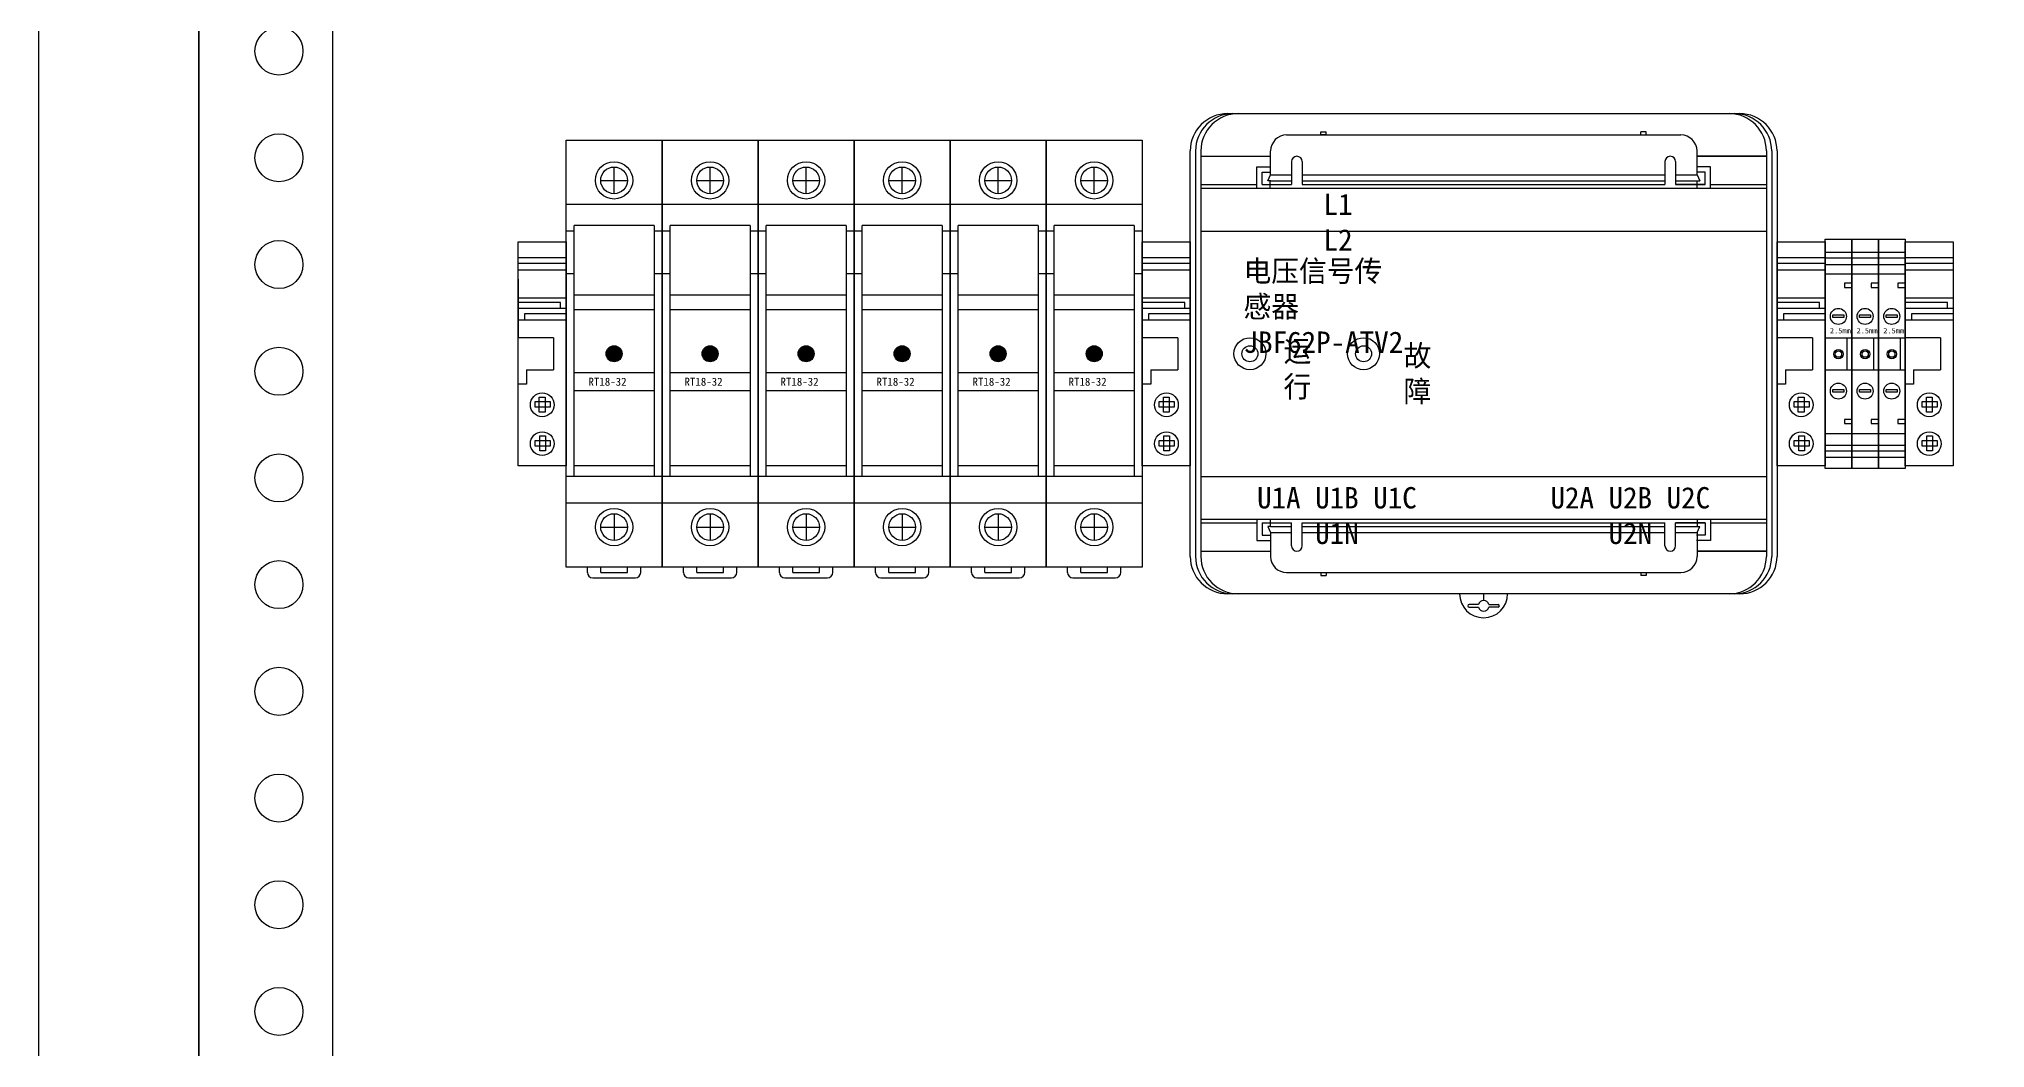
# Model space of a CAD drawing. Extents: x 1456019 to 1456619, y 398990 to 400390.
# Drawn here: x 1456018.8 to 1456383.6, y 399518.2 to 399707.3 of the extents above; entities that cross this region are included whole.
import ezdxf

# ---------------------------------------------------------------- set-up
doc = ezdxf.new("R2010")
doc.units = 0
doc.header["$MEASUREMENT"] = 0
for name, color, linetype in [('LY-JS-BJ', 7, 'Continuous'), ('LY-JS-YQJ', 7, 'Continuous'), ('布置图', 20, 'Continuous')]:
    doc.layers.add(name, color=color, linetype=linetype)
doc.layers.add('LY-二次控制图', color=7, linetype='Continuous', lineweight=18)

# ---------------------------------------------------------------- blocks, each defined once
blk = doc.blocks.new('端子堵头')
at = {"layer": 'LY-JS-YQJ'}
for p, q in [((0, 39.03), (9, 39.03)), ((0, 37.96), (9, 37.96)), ((0, 36.73), (9, 36.73)), ((0, 35), (0, 24)), ((9, 35), (9, 24)), ((9, 34.58), (9, 33.47)), ((0, 31.48), (9, 31.48)), ((7.97, 30.59), (0, 30.59)), ((0, 29.53), (9, 29.53)), ((7.97, 29.53), (7.97, 30.59)), ((0, 27.32), (9, 27.32)), ((1.25, 27.32), (1.25, 28.56)), ((1.25, 28.56), (9, 28.56)), ((6.66, 24), (0, 24)), ((6.66, 24), (6.66, 18)), ((1.59, 15.27), (0, 15.27)), ((1.59, 18), (1.59, 15.27)), ((1.59, 18), (6.66, 18))]:
    blk.add_line(p, q, dxfattribs=at)
for points in [[(0, 42), (9, 42), (9, 0), (0, 0)], [(3.2, 12.05), (6.01, 12.05), (6.01, 10.99), (3.2, 10.99)], [(5.06, 12.84), (5.06, 10.03), (3.99, 10.03), (3.99, 12.84)], [(3.2, 4.76), (6.01, 4.76), (6.01, 3.69), (3.2, 3.69)], [(5.13, 5.6), (5.13, 2.79), (4.06, 2.79), (4.06, 5.6)]]:
    blk.add_lwpolyline(points, close=True, dxfattribs=at)
for centre in [(4.54, 11.43), (4.54, 4.14)]:
    blk.add_circle(centre, 2.23, dxfattribs=at)
blk = doc.blocks.new('A$C63FD753C')
at = {"layer": 'LY-JS-YQJ'}
for p, q in [((9, 19.03), (14, 19.03)), ((14, 19.03), (19, 19.03)), ((9, 17.96), (14, 17.96)), ((9, 16.73), (14, 16.73)), ((14, 17.96), (19, 17.96)), ((14, 16.73), (19, 16.73)), ((14, 13.21), (12.66, 13.21)), ((12.66, 13.21), (12.66, 12.43)), ((12.66, 12.43), (14, 12.43)), ((19, 13.21), (17.66, 13.21)), ((17.66, 13.21), (17.66, 12.43)), ((17.66, 12.43), (19, 12.43)), ((9, 3), (14, 3)), ((13.07, 3), (13.07, -3)), ((14, 3), (19, 3)), ((18.07, 3), (18.07, -3)), ((9, -3), (14, -3)), ((14, -3), (19, -3)), ((14, -12.33), (12.66, -12.33)), ((12.66, -12.33), (12.66, -13.11)), ((12.66, -13.11), (14, -13.11)), ((19, -12.33), (17.66, -12.33)), ((17.66, -12.33), (17.66, -13.11)), ((17.66, -13.11), (19, -13.11)), ((9, -17.12), (14, -17.12)), ((9, -18.19), (14, -18.19)), ((14, -17.12), (19, -17.12)), ((14, -18.19), (19, -18.19)), ((9, -19.42), (14, -19.42)), ((14, -19.42), (19, -19.42))]:
    blk.add_line(p, q, dxfattribs=at)
at = {"layer": 'LY-JS-YQJ', "color": 30, "true_color": 0xf8991e}
for p, q in [((19, 19.03), (24, 19.03)), ((19, 17.96), (24, 17.96)), ((19, 16.73), (24, 16.73)), ((19, 12.43), (19, 11.32)), ((24, 13.21), (22.66, 13.21)), ((22.66, 13.21), (22.66, 12.43)), ((22.66, 12.43), (24, 12.43)), ((24, 12.43), (24, 11.32)), ((19, 3), (24, 3)), ((23.07, 3), (23.07, -3)), ((19, -3), (24, -3)), ((24, -12.33), (22.66, -12.33)), ((22.66, -12.33), (22.66, -13.11)), ((22.66, -13.11), (24, -13.11)), ((19, -17.12), (24, -17.12)), ((19, -18.19), (24, -18.19)), ((19, -19.42), (24, -19.42))]:
    blk.add_line(p, q, dxfattribs=at)
at = {"layer": 'LY-JS-YQJ'}
for points in [[(9, 21.5), (14, 21.5), (14, -21.5), (9, -21.5)], [(14, 21.5), (19, 21.5), (19, -21.5), (14, -21.5)], [(9, 15), (14, 15), (14, -15), (9, -15)], [(14, 15), (19, 15), (19, -15), (14, -15)], [(10.47, 7.3), (12.53, 7.3), (12.53, 6.79), (10.47, 6.79)], [(15.47, 7.3), (17.53, 7.3), (17.53, 6.79), (15.47, 6.79)], [(10.47, -6.71), (12.53, -6.71), (12.53, -7.23), (10.47, -7.23)], [(15.47, -6.71), (17.53, -6.71), (17.53, -7.23), (15.47, -7.23)]]:
    blk.add_lwpolyline(points, close=True, dxfattribs=at)
at = {"layer": 'LY-JS-YQJ', "color": 30, "true_color": 0xf8991e}
for points in [[(19, 21.5), (24, 21.5), (24, -21.5), (19, -21.5)], [(19, 15), (24, 15), (24, -15), (19, -15)], [(20.47, 7.3), (22.53, 7.3), (22.53, 6.79), (20.47, 6.79)], [(20.47, -6.71), (22.53, -6.71), (22.53, -7.23), (20.47, -7.23)]]:
    blk.add_lwpolyline(points, close=True, dxfattribs=at)
at = {"layer": 'LY-JS-YQJ'}
for centre, radius in [((11.5, 7), 1.5), ((16.5, 7), 1.5), ((11.52, -0.08), 0.879), ((11.52, -0.08), 0.879), ((11.52, -0.08), 0.59), ((16.52, -0.08), 0.879), ((16.52, -0.08), 0.879), ((16.52, -0.08), 0.59), ((11.5, -7), 1.5), ((16.5, -7), 1.5)]:
    blk.add_circle(centre, radius, dxfattribs=at)
at = {"layer": 'LY-JS-YQJ', "color": 30, "true_color": 0xf8991e}
for centre, radius in [((21.5, 7), 1.5), ((21.52, -0.08), 0.879), ((21.52, -0.08), 0.879), ((21.52, -0.08), 0.59), ((21.5, -7), 1.5)]:
    blk.add_circle(centre, radius, dxfattribs=at)
at = {"layer": 'LY-JS-YQJ', "lineweight": -3}
for p in [(0, -21), (24, -21)]:
    blk.add_blockref('端子堵头', p, dxfattribs=at)
at = {"layer": 'LY-JS-YQJ', "char_height": 1, "width": 2.5692, "attachment_point": 1}
for insert in [(9.91, 4.81), (14.91, 4.81)]:
    blk.add_mtext('2.5mm', dxfattribs=dict(at, insert=insert))
at = {"layer": 'LY-JS-YQJ', "color": 30, "true_color": 0xf8991e, "insert": (19.91, 4.81), "char_height": 1, "width": 2.5692, "attachment_point": 1}
blk.add_mtext('2.5mm', dxfattribs=at)
blk = doc.blocks.new('RT18保险 正视图')
at = {"layer": 'LY-JS-YQJ'}
blk.add_hatch(color=1, dxfattribs=at).paths.add_polyline_path([(1.5, -40, 1), (-1.5, -40, 1)])
for p, q in [((-9, -80), (-9, 0)), ((-9, 0), (9, 0)), ((9, 0), (9, -80)), ((0, -10.01), (0, -5.01)), ((-2.5, -7.51), (2.5, -7.51)), ((9, -12.01), (-9, -12.01)), ((-7.5, -17), (-9, -17)), ((7.5, -16), (-7.5, -16)), ((-7.5, -63), (-7.5, -16)), ((7.5, -16), (7.5, -63)), ((9, -17), (7.5, -17)), ((-7.5, -25), (-9, -25)), ((9, -25), (7.5, -25)), ((7.5, -29), (-7.5, -29)), ((7.5, -31.75), (-7.5, -31.75)), ((-7.5, -43.5), (7.5, -43.5)), ((-7.5, -46.9), (7.5, -46.9)), ((7.5, -61), (-7.5, -61)), ((9, -63), (-9, -63)), ((9, -67.99), (-9, -67.99)), ((-2.5, -72.49), (2.5, -72.49)), ((0, -69.99), (0, -74.99)), ((9, -80), (-9, -80)), ((-5, -81), (-5, -80)), ((-2.5, -81), (-2.5, -80)), ((2.5, -81), (2.5, -80)), ((5, -81), (5, -80)), ((-4, -82), (4, -82)), ((-2.5, -81), (2.5, -81))]:
    blk.add_line(p, q, dxfattribs=at)
for centre, radius in [((0, -7.51), 3.5), ((0, -7.51), 2.5), ((0, -72.49), 3.5), ((0, -72.49), 2.5)]:
    blk.add_circle(centre, radius, dxfattribs=at)
at = {"layer": 'LY-JS-YQJ', "color": 1}
blk.add_circle((0, -40), 1.5, dxfattribs=at)
at = {"layer": 'LY-JS-YQJ'}
for centre, start, end in [((-4, -81), 180, 270), ((4, -81), 270, 0)]:
    blk.add_arc(centre, 1, start, end, dxfattribs=at)
at = {"layer": 'LY-JS-YQJ', "insert": (-4.8, -44.5), "char_height": 1.5, "width": 12.3, "attachment_point": 1}
blk.add_mtext('RT18-32', dxfattribs=at)
blk = doc.blocks.new('RT18-32X-6A')
at = {"layer": 'LY-JS-YQJ'}
blk.add_blockref('RT18保险 正视图', (9, 80), dxfattribs=at)
blk = doc.blocks.new('A$C1DDE3F93')
at = {"layer": 'LY-二次控制图', "lineweight": -3}
for name, p in [('RT18-32X-6A', (9, -40)), ('RT18-32X-6A', (27, -40)), ('RT18-32X-6A', (45, -40)), ('RT18-32X-6A', (63, -40)), ('RT18-32X-6A', (81, -40)), ('RT18-32X-6A', (99, -40)), ('端子堵头', (0, -21)), ('端子堵头', (117, -21))]:
    blk.add_blockref(name, p, dxfattribs=at)
blk = doc.blocks.new('JBF62P-ATV2')
for p, q in [((7, 45), (103, 45)), ((18.07, 41), (92, 41)), ((24.5, 41.6), (25.5, 41.6)), ((24.5, 41), (24.5, 41.6)), ((24.5, 41.1), (25.5, 41.1)), ((24.5, 41), (24.5, 41.1)), ((25.5, 41), (25.5, 41.6)), ((25.5, 41), (25.5, 41.1)), ((85.5, 41.6), (84.5, 41.6)), ((84.5, 41), (84.5, 41.6)), ((85.5, 41), (85.5, 41.6)), ((0, -38), (0, 38)), ((1, 38), (1, -38)), ((2, 38), (2, -38)), ((2.07, 37), (15.07, 37)), ((2.07, 37), (15.07, 37)), ((15.07, 33.5), (15.07, 38)), ((95, 33.5), (95, 38)), ((95, 37), (108, 37)), ((108, 37), (95, 37)), ((108, 38), (108, -38)), ((109, 38), (109, -38)), ((110, 38), (110, -38)), ((12.5, 31), (12.5, 35)), ((12.5, 35), (15.07, 35)), ((13.5, 34), (15.07, 34)), ((13.5, 31.7), (13.5, 34)), ((14.57, 32.4), (15.07, 33.5)), ((15.07, 33.5), (19, 33.5)), ((19, 36), (19, 31.7)), ((21, 36), (21, 31.7)), ((21, 33.5), (89, 33.5)), ((89, 36), (89, 31.7)), ((91, 36), (91, 31.7)), ((91, 33.5), (95, 33.5)), ((97.5, 35), (94.93, 35)), ((96.5, 34), (94.93, 34)), ((95, 33.5), (95.5, 32.4)), ((96.5, 31.7), (96.5, 34)), ((97.5, 31), (97.5, 35)), ((2, 31.7), (12.5, 31.7)), ((2, 31), (108, 31)), ((13.5, 31.7), (19, 31.7)), ((15.07, 32.4), (14.57, 32.4)), ((15, 31), (15, 32.4)), ((15.07, 32.4), (19, 32.4)), ((21, 32.4), (89, 32.4)), ((21, 31.7), (89, 31.7)), ((91, 32.4), (95.5, 32.4)), ((91, 31.7), (96.5, 31.7)), ((96.5, 31.7), (91, 31.7)), ((95, 31), (95, 32.4)), ((97.5, 31.7), (108, 31.7)), ((2, 23), (108, 23)), ((2, -23), (108, -23)), ((2, -31), (108, -31)), ((2, -31.7), (12.5, -31.7)), ((12.5, -31), (12.5, -35)), ((13.5, -31.7), (19, -31.7)), ((13.5, -31.7), (13.5, -34)), ((15.07, -32.4), (14.57, -32.4)), ((14.57, -32.4), (15.07, -33.5)), ((15, -31), (15, -32.4)), ((15.07, -32.4), (19, -32.4)), ((19, -36), (19, -31.7)), ((21, -36), (21, -31.7)), ((21, -31.7), (89, -31.7)), ((21, -32.4), (89, -32.4)), ((89, -36), (89, -31.7)), ((96.5, -31.7), (91, -31.7)), ((91, -36), (91, -31.7)), ((91, -31.7), (96.5, -31.7)), ((91, -32.4), (95.5, -32.4)), ((95, -31), (95, -32.4)), ((95, -33.5), (95.5, -32.4)), ((96.5, -31.7), (96.5, -34)), ((97.5, -31), (97.5, -35)), ((97.5, -31.7), (108, -31.7)), ((12.5, -35), (15.07, -35)), ((13.5, -34), (15.07, -34)), ((15.07, -33.5), (19, -33.5)), ((15.07, -33.5), (15.07, -38)), ((21, -33.5), (89, -33.5)), ((91, -33.5), (95, -33.5)), ((96.5, -34), (94.93, -34)), ((97.5, -35), (94.93, -35)), ((95, -33.5), (95, -38)), ((2.07, -37), (15.07, -37)), ((2.07, -37), (15.07, -37)), ((108, -37), (95, -37)), ((95, -37), (108, -37)), ((18.07, -41), (92, -41)), ((24.5, -41), (24.5, -41.6)), ((24.5, -41.6), (25.5, -41.6)), ((25.5, -41), (25.5, -41.6)), ((84.5, -41), (84.5, -41.6)), ((85.5, -41.6), (84.5, -41.6)), ((85.5, -41), (85.5, -41.6)), ((103, -45), (7, -45)), ((54.03, -47), (52.3, -47)), ((55, -45), (55, -46.25)), ((55.97, -47), (57.7, -47)), ((52.3, -47.5), (54.03, -47.5)), ((57.7, -47.5), (55.97, -47.5))]:
    blk.add_line(p, q)
for centre, radius in [((11.2, 0), 3), ((11.2, 0), 1.5), ((32.5, 0), 3), ((32.5, 0), 1.5)]:
    blk.add_circle(centre, radius)
for centre, radius, start, end in [((7, 38), 7, 90, 180), ((8, 38), 7, 90, 180), ((9, 38), 7, 90, 180), ((101, 38), 7, 0, 90), ((102, 38), 7, 0, 90), ((103, 38), 7, 0, 90), ((18.07, 38), 3, 90, 180), ((92, 38), 3, 0, 90), ((20, 36), 1, 0, 180), ((90, 36), 1, 0, 180), ((20, -36), 1, 180, 0), ((90, -36), 1, 180, 0), ((7, -38), 7, 180, 270), ((8, -38), 7, 180, 270), ((9, -38), 7, 180, 270), ((18.07, -38), 3, 180, 270), ((92, -38), 3, 270, 0), ((101, -38), 7, 270, 0), ((102, -38), 7, 270, 0), ((103, -38), 7, 270, 0), ((55, -45), 4.5, 180, 0), ((52.3, -47.25), 0.25, 90, 270), ((55, -47.25), 1, 14.4775, 165.5225), ((55, -47.25), 1, 14.4775, 165.5225), ((55, -47.25), 1, 14.4775, 165.5225), ((57.7, -47.25), 0.25, 270, 90), ((55, -47.25), 1, 194.4775, 345.5225), ((55, -47.25), 1, 270, 345.5225), ((55, -47.25), 1, 270, 345.5225)]:
    blk.add_arc(centre, radius, start, end)
at = {"char_height": 4}
for s, width, insert, attachment_point in [('L1    L2', 20, (25, 30), 1), ('电压信号传感器\\PJBF62P-ATV2', 27.5, (10, 17.5), 1), ('运行', 7.5, (17.5, 2.5), 1), ('故障', 7.5, (40, 1.63), 1), ('\\pxqc;U1A U1B U1C U1N', 35, (10, -25), 1), ('\\pxqc;U2A U2B U2C U2N', 35, (100, -25), 3)]:
    blk.add_mtext_dynamic_manual_height_columns(s, width=width, gutter_width=12.5, heights=[0], dxfattribs=dict(at, insert=insert, attachment_point=attachment_point))
blk = doc.blocks.new('*U25')
at = {"layer": 'LY-JS-BJ', "color": 6}
blk.add_circle((0, 0), 4.5, dxfattribs=at)
blk = doc.blocks.new('*U26')
at = {"layer": 'LY-JS-BJ', "color": 0, "linetype": 'ByBlock', "lineweight": -2, "transparency": 16777216}
for p in [(0, -560), (0, -580), (0, -600), (0, -620), (0, -640), (0, -660), (0, -680), (0, -700), (0, -720), (0, -740)]:
    blk.add_blockref('*U25', p, dxfattribs=at)

msp = doc.modelspace()

# ---------------------------------------------------------------- linework, layer by layer
at = {"layer": 'LY-JS-BJ', "color": 6, "ltscale": 50}
msp.add_lwpolyline([(1456048.83, 400335.04), (1456048.83, 398990.04)], dxfattribs=at)
at = {"layer": 'LY-JS-BJ', "color": 6, "lineweight": -3}
msp.add_lwpolyline([(1456073.83, 400275.04), (1456073.83, 399075.04), (1456048.83, 399075.04), (1456048.83, 400275.04)], close=True, dxfattribs=at)
at = {"layer": '布置图', "ltscale": 50}
msp.add_lwpolyline([(1456018.83, 400390.04), (1456618.83, 400390.04), (1456618.83, 398990.04), (1456018.83, 398990.04)], close=True, dxfattribs=at)

# ---------------------------------------------------------------- block references
at = {"color": 6}
msp.add_blockref('JBF62P-ATV2', (1456234.64, 399648.32), dxfattribs=at)
at = {"layer": 'LY-JS-BJ', "color": 6, "lineweight": -3}
msp.add_blockref('*U26', (1456063.83, 400265.04), dxfattribs=at)
at = {"layer": 'LY-二次控制图', "color": 6, "lineweight": -3}
for name, p in [('A$C1DDE3F93', (1456108.64, 399648.32)), ('A$C63FD753C', (1456344.64, 399648.32))]:
    msp.add_blockref(name, p, dxfattribs=at)

doc.saveas('drawing.dxf')
